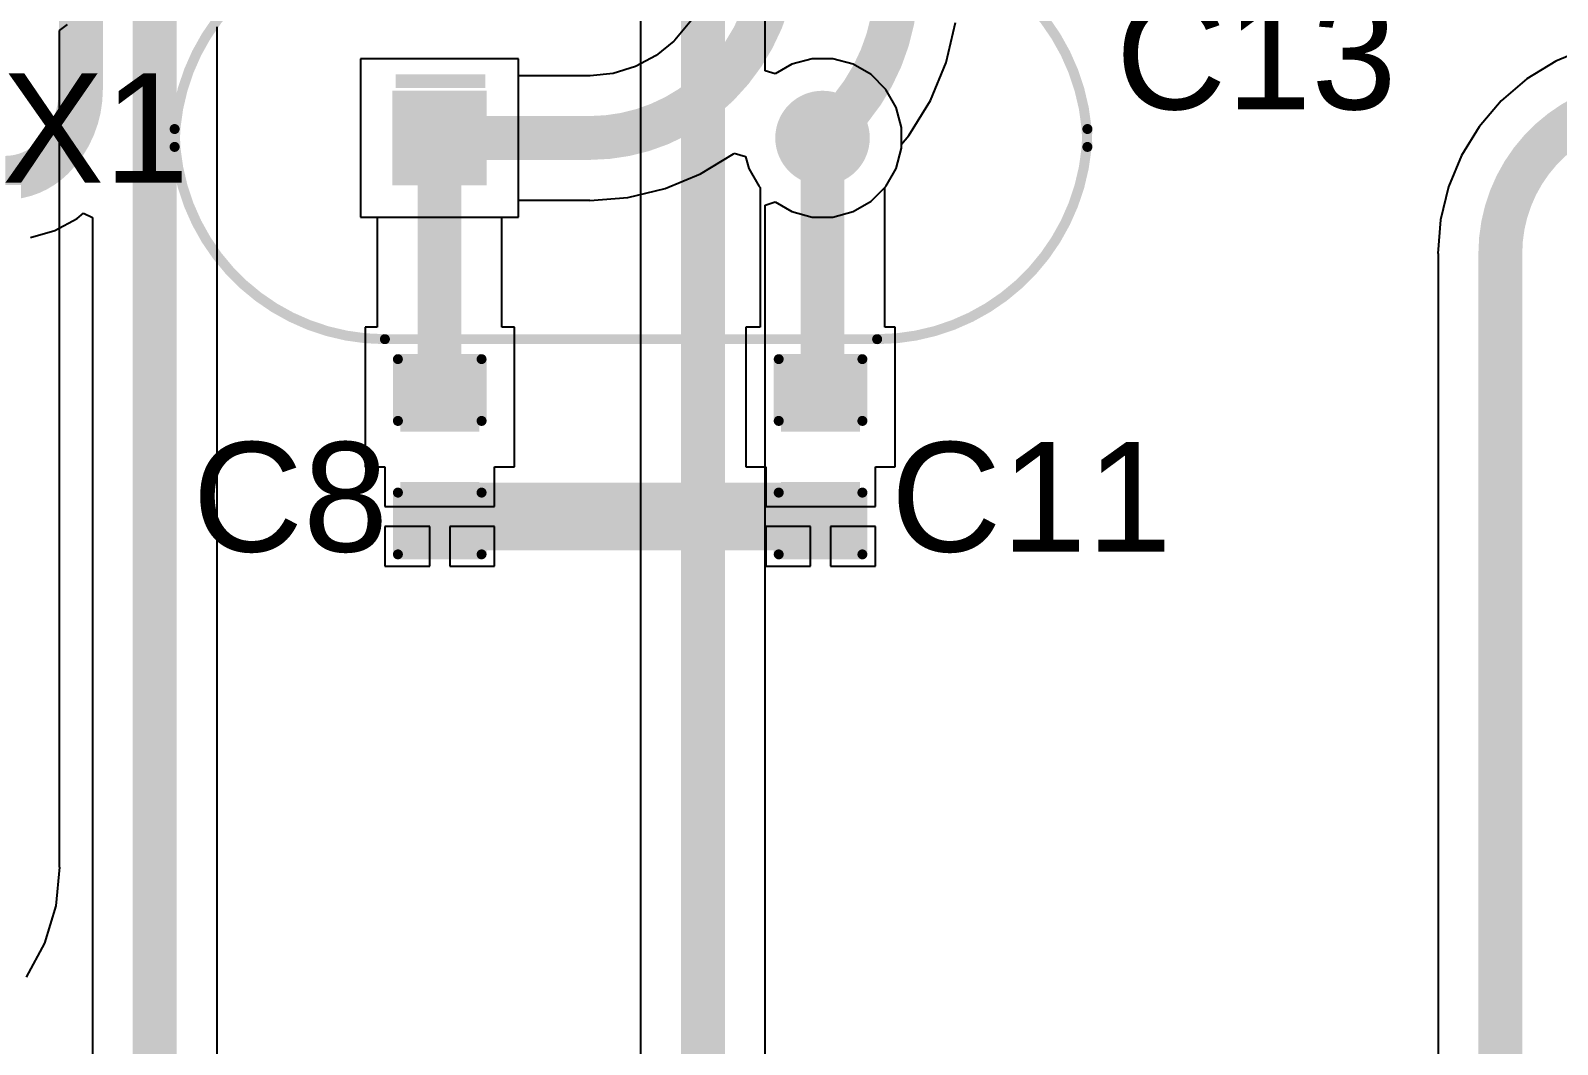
# Model space of a CAD drawing. Header units: millimetres. Extents: x -14 to 145, y 0 to 69.
# Drawn here: x 30.43 to 49.88, y 18.67 to 31.6 of the extents above; entities that cross this region are included whole.
import ezdxf

# ---------------------------------------------------------------- set-up
doc = ezdxf.new("R2010")
doc.units = ezdxf.units.MM
for name, color, linetype in [('BottomLayer', 5, 'Continuous'), ('BottomSolder', 6, 'Continuous'), ('MultiLayer', 9, 'Continuous'), ('PadHoleLayer', 156, 'Continuous'), ('TopLayer', 1, 'Continuous'), ('TopOverlay', 2, 'Continuous'), ('TopPaste', 8, 'Continuous'), ('TopSolder', 216, 'Continuous'), ('ViaHoleLayer', 16, 'Continuous')]:
    doc.layers.add(name, color=color, linetype=linetype)
doc.styles.add('Arial', font='', dxfattribs={"height": 0.2})
doc.styles.get('Arial').set_extended_font_data('Arial')

# ---------------------------------------------------------------- blocks, each defined once
blk = doc.blocks.new('71008000RW1_17')
at = {"layer": 'BottomLayer'}
blk.add_hatch(color=5, dxfattribs=at).paths.add_polyline_path([(-0.5, 0.5), (0.5, 0.5), (0.5, -0.5), (-0.5, -0.5)])
h = blk.add_hatch(color=5, dxfattribs=at)
edge = h.paths.add_edge_path()
edge.add_arc((4.88, 0), 0.5, 0, 360)
at = {"layer": 'BottomSolder'}
blk.add_hatch(color=6, dxfattribs=at).paths.add_polyline_path([(-0.602, 0.602), (0.602, 0.602), (0.602, -0.602), (-0.602, -0.602)])
h = blk.add_hatch(color=6, dxfattribs=at)
edge = h.paths.add_edge_path()
edge.add_arc((4.88, 0), 0.602, 0, 360)
at = {"layer": 'MultiLayer'}
blk.add_hatch(color=9, dxfattribs=at).paths.add_polyline_path([(-0.5, 0.5), (0.5, 0.5), (0.5, -0.5), (-0.5, -0.5)])
h = blk.add_hatch(color=9, dxfattribs=at)
edge = h.paths.add_edge_path()
edge.add_arc((4.88, 0), 0.5, 0, 360)
at = {"layer": 'PadHoleLayer'}
h = blk.add_hatch(color=156, dxfattribs=at)
edge = h.paths.add_edge_path()
edge.add_arc((0, 0), 0.25, 0, 360)
h = blk.add_hatch(color=156, dxfattribs=at)
edge = h.paths.add_edge_path()
edge.add_arc((4.88, 0), 0.25, 0, 360)
at = {"layer": 'TopLayer'}
blk.add_hatch(color=1, dxfattribs=at).paths.add_polyline_path([(-0.5, 0.5), (0.5, 0.5), (0.5, -0.5), (-0.5, -0.5)])
h = blk.add_hatch(color=1, dxfattribs=at)
edge = h.paths.add_edge_path()
edge.add_arc((4.88, 0), 0.5, 0, 360)
at = {"layer": 'TopOverlay'}
blk.add_hatch(color=2, dxfattribs=at).paths.add_polyline_path([(-0.559, 0.635), (0.584, 0.635), (0.584, 0.813), (-0.559, 0.813)])
at = {"layer": 'TopSolder'}
blk.add_hatch(color=216, dxfattribs=at).paths.add_polyline_path([(-0.602, 0.602), (0.602, 0.602), (0.602, -0.602), (-0.602, -0.602)])
h = blk.add_hatch(color=216, dxfattribs=at)
edge = h.paths.add_edge_path()
edge.add_arc((4.88, 0), 0.602, 0, 360)
at = {"layer": 'TopOverlay', "const_width": 0.127}
for points in [[(-3.375, -0.114, -0.414214), (-0.696, 2.565)], [(5.576, 2.565, -0.414214), (8.255, -0.114)], [(-0.696, -2.565, -0.414214), (-3.375, 0.114)], [(8.255, 0.114, -0.414214), (5.576, -2.565)]]:
    blk.add_lwpolyline(points, format="xyb", dxfattribs=at)
for points in [[(-0.696, 2.565), (5.576, 2.565)], [(-0.696, -2.565), (5.576, -2.565)]]:
    blk.add_lwpolyline(points, dxfattribs=at)
at = {"layer": 'TopOverlay', "const_width": 0.0635}
for points in [[(-0.728, 2.565, 1), (-0.664, 2.565, 1)], [(-0.728, 2.565, 1), (-0.664, 2.565, 1)], [(5.544, 2.565, 1), (5.608, 2.565, 1)], [(5.544, 2.565, 1), (5.608, 2.565, 1)], [(-3.407, 0.114, 1), (-3.343, 0.114, 1)], [(8.223, 0.114, 1), (8.287, 0.114, 1)], [(-3.407, -0.114, 1), (-3.343, -0.114, 1)], [(8.223, -0.114, 1), (8.287, -0.114, 1)], [(-0.728, -2.565, 1), (-0.664, -2.565, 1)], [(-0.728, -2.565, 1), (-0.664, -2.565, 1)], [(5.544, -2.565, 1), (5.608, -2.565, 1)], [(5.544, -2.565, 1), (5.608, -2.565, 1)]]:
    blk.add_lwpolyline(points, format="xyb", close=True, dxfattribs=at)
blk = doc.blocks.new('C___0603_56')
at = {"layer": 'TopLayer'}
for points in [[(-0.381, 0.445), (-0.381, -0.445), (-1.143, -0.445), (-1.143, 0.445)], [(1.143, 0.445), (1.143, -0.445), (0.381, -0.445), (0.381, 0.445)]]:
    blk.add_hatch(color=1, dxfattribs=at).paths.add_polyline_path(points)
at = {"layer": 'TopPaste'}
for points in [[(-0.381, 0.445), (-0.381, -0.445), (-1.143, -0.445), (-1.143, 0.445)], [(1.143, 0.445), (1.143, -0.445), (0.381, -0.445), (0.381, 0.445)]]:
    blk.add_hatch(color=8, dxfattribs=at).paths.add_polyline_path(points)
at = {"layer": 'TopSolder'}
for points in [[(-0.321, 0.504), (-0.321, -0.504), (-1.203, -0.504), (-1.203, 0.504)], [(1.203, 0.504), (1.203, -0.504), (0.321, -0.504), (0.321, 0.504)]]:
    blk.add_hatch(color=216, dxfattribs=at).paths.add_polyline_path(points)
at = {"layer": 'TopOverlay', "const_width": 0.127}
for points in [[(-1.245, 0.533), (-0.457, 0.533)], [(-1.245, 0.533), (-1.245, -0.533)], [(0.457, 0.533), (1.245, 0.533)], [(1.245, 0.533), (1.245, -0.533)], [(-1.245, -0.533), (-0.457, -0.533)], [(0.457, -0.533), (1.245, -0.533)]]:
    blk.add_lwpolyline(points, dxfattribs=at)
at = {"layer": 'TopOverlay', "const_width": 0.0635}
for points in [[(-1.276, 0.533, 1), (-1.213, 0.533, 1)], [(-1.276, 0.533, 1), (-1.213, 0.533, 1)], [(-0.489, 0.533, 1), (-0.425, 0.533, 1)], [(0.425, 0.533, 1), (0.489, 0.533, 1)], [(1.213, 0.533, 1), (1.276, 0.533, 1)], [(1.213, 0.533, 1), (1.276, 0.533, 1)], [(-1.276, -0.533, 1), (-1.213, -0.533, 1)], [(-1.276, -0.533, 1), (-1.213, -0.533, 1)], [(-0.489, -0.533, 1), (-0.425, -0.533, 1)], [(0.425, -0.533, 1), (0.489, -0.533, 1)], [(1.213, -0.533, 1), (1.276, -0.533, 1)], [(1.213, -0.533, 1), (1.276, -0.533, 1)]]:
    blk.add_lwpolyline(points, format="xyb", close=True, dxfattribs=at)
blk = doc.blocks.new('C___0603_58')
at = {"layer": 'TopLayer'}
for points in [[(-0.381, 0.445), (-0.381, -0.445), (-1.143, -0.445), (-1.143, 0.445)], [(1.143, 0.445), (1.143, -0.445), (0.381, -0.445), (0.381, 0.445)]]:
    blk.add_hatch(color=1, dxfattribs=at).paths.add_polyline_path(points)
at = {"layer": 'TopPaste'}
for points in [[(-0.381, 0.445), (-0.381, -0.445), (-1.143, -0.445), (-1.143, 0.445)], [(1.143, 0.445), (1.143, -0.445), (0.381, -0.445), (0.381, 0.445)]]:
    blk.add_hatch(color=8, dxfattribs=at).paths.add_polyline_path(points)
at = {"layer": 'TopSolder'}
for points in [[(-0.321, 0.504), (-0.321, -0.504), (-1.203, -0.504), (-1.203, 0.504)], [(1.203, 0.504), (1.203, -0.504), (0.321, -0.504), (0.321, 0.504)]]:
    blk.add_hatch(color=216, dxfattribs=at).paths.add_polyline_path(points)
at = {"layer": 'TopOverlay', "const_width": 0.127}
for points in [[(-1.245, 0.533), (-0.457, 0.533)], [(-1.245, 0.533), (-1.245, -0.533)], [(0.457, 0.533), (1.245, 0.533)], [(1.245, 0.533), (1.245, -0.533)], [(-1.245, -0.533), (-0.457, -0.533)], [(0.457, -0.533), (1.245, -0.533)]]:
    blk.add_lwpolyline(points, dxfattribs=at)
at = {"layer": 'TopOverlay', "const_width": 0.0635}
for points in [[(-1.276, 0.533, 1), (-1.213, 0.533, 1)], [(-1.276, 0.533, 1), (-1.213, 0.533, 1)], [(-0.489, 0.533, 1), (-0.425, 0.533, 1)], [(0.425, 0.533, 1), (0.489, 0.533, 1)], [(1.213, 0.533, 1), (1.276, 0.533, 1)], [(1.213, 0.533, 1), (1.276, 0.533, 1)], [(-1.276, -0.533, 1), (-1.213, -0.533, 1)], [(-1.276, -0.533, 1), (-1.213, -0.533, 1)], [(-0.489, -0.533, 1), (-0.425, -0.533, 1)], [(0.425, -0.533, 1), (0.489, -0.533, 1)], [(1.213, -0.533, 1), (1.276, -0.533, 1)], [(1.213, -0.533, 1), (1.276, -0.533, 1)]]:
    blk.add_lwpolyline(points, format="xyb", close=True, dxfattribs=at)

msp = doc.modelspace()

# ---------------------------------------------------------------- hatches: boundary and pattern name
at = {"layer": 'BottomLayer'}
h = msp.add_hatch(color=5, dxfattribs=at)
edge = h.paths.add_edge_path()
edge.add_arc((36.709, 25.404), 0.3, 0, 360)
h = msp.add_hatch(color=5, dxfattribs=at)
edge = h.paths.add_edge_path()
edge.add_arc((37.598, 25.404), 0.3, 0, 360)
at = {"layer": 'TopLayer'}
msp.add_hatch(color=1, dxfattribs=at).paths.add_polyline_path([(35.185, 24.972), (40.925, 24.972), (40.925, 25.836), (35.185, 25.836)])
h = msp.add_hatch(color=1, dxfattribs=at)
edge = h.paths.add_edge_path()
edge.add_arc((36.709, 25.404), 0.3, 0, 360)
h = msp.add_hatch(color=1, dxfattribs=at)
edge = h.paths.add_edge_path()
edge.add_arc((37.598, 25.404), 0.3, 0, 360)
at = {"layer": 'ViaHoleLayer'}
h = msp.add_hatch(color=16, dxfattribs=at)
edge = h.paths.add_edge_path()
edge.add_arc((36.709, 25.404), 0.15, 0, 360)
h = msp.add_hatch(color=16, dxfattribs=at)
edge = h.paths.add_edge_path()
edge.add_arc((37.598, 25.404), 0.15, 0, 360)

# ---------------------------------------------------------------- linework, layer by layer
at = {"layer": 'BottomLayer'}
for p, q in [((38.201, 31.881), (38.201, 7.909)), ((39.789, 31.085), (39.789, 31.881)), ((32.804, 7.909), (32.804, 31.647)), ((36.647, 31.238), (34.631, 31.238)), ((34.631, 31.238), (34.631, 29.222)), ((36.647, 29.222), (36.647, 31.238)), ((40.13, 31.17), (39.916, 31.046)), ((40.386, 31.238), (40.13, 31.17)), ((40.652, 31.238), (40.386, 31.238)), ((40.908, 31.17), (40.652, 31.238)), ((41.138, 31.037), (40.908, 31.17)), ((39.916, 31.046), (39.789, 31.085)), ((41.326, 30.849), (41.138, 31.037)), ((41.458, 30.619), (41.326, 30.849)), ((41.527, 30.363), (41.458, 30.619)), ((41.527, 30.098), (41.527, 30.363)), ((41.458, 29.841), (41.527, 30.098)), ((41.326, 29.611), (41.458, 29.841)), ((41.138, 29.424), (41.326, 29.611)), ((39.789, 29.375), (39.916, 29.414)), ((39.916, 29.414), (40.13, 29.291)), ((40.908, 29.291), (41.138, 29.424)), ((30.736, 29.052), (31.021, 29.205)), ((31.021, 29.205), (31.101, 29.27)), ((31.101, 29.27), (31.216, 29.216)), ((31.216, 29.216), (31.216, 7.909)), ((34.631, 29.222), (36.647, 29.222)), ((39.789, 7.909), (39.789, 29.375)), ((40.13, 29.291), (40.386, 29.222)), ((40.386, 29.222), (40.652, 29.222)), ((40.652, 29.222), (40.908, 29.291)), ((30.427, 28.959), (30.736, 29.052))]:
    msp.add_line(p, q, dxfattribs=at)
at = {"layer": 'BottomLayer', "const_width": 0.559}
for points in [[(32.01, 7.751), (32.01, 34.801)], [(31.07, 30.845), (31.07, 32.465)], [(38.995, 7.751), (38.995, 31.881)]]:
    msp.add_lwpolyline(points, dxfattribs=at)
for points in [[(31.07, 30.845, -0.198912), (30.709, 29.972)], [(30.709, 29.972, -0.198912), (30.106, 29.722)]]:
    msp.add_lwpolyline(points, format="xyb", dxfattribs=at)
at = {"layer": 'BottomLayer', "const_width": 0.279}
for points in [[(30.93, 30.845, 1), (31.21, 30.845, 1)], [(30.93, 30.845, 1), (31.21, 30.845, 1)], [(30.569, 29.972, 1), (30.848, 29.972, 1)], [(30.569, 29.972, 1), (30.848, 29.972, 1)]]:
    msp.add_lwpolyline(points, format="xyb", close=True, dxfattribs=at)
at = {"layer": 'TopLayer'}
for p, q in [((38.848, 31.733), (38.638, 31.477)), ((30.798, 31.598), (30.898, 31.675)), ((30.798, 20.934), (30.798, 31.598)), ((42.093, 31.191), (42.215, 31.7)), ((38.625, 31.465), (38.399, 31.28)), ((38.629, 31.47), (38.625, 31.465)), ((38.638, 31.477), (38.629, 31.47)), ((50.26, 31.374), (49.862, 31.209)), ((36.647, 31.238), (34.631, 31.238)), ((34.631, 31.238), (34.631, 29.222)), ((36.647, 31.024), (36.647, 31.238)), ((38.136, 31.139), (37.85, 31.052)), ((38.399, 31.28), (38.136, 31.139)), ((41.893, 30.707), (42.093, 31.191)), ((49.862, 31.209), (49.493, 30.983)), ((37.553, 31.024), (36.647, 31.024)), ((37.559, 31.024), (37.553, 31.024)), ((37.85, 31.052), (37.559, 31.024)), ((49.493, 30.983), (49.165, 30.703)), ((41.619, 30.26), (41.893, 30.707)), ((49.165, 30.703), (48.885, 30.374)), ((48.885, 30.374), (48.659, 30.006)), ((41.527, 30.153), (41.619, 30.26)), ((38.966, 29.773), (39.383, 30.028)), ((39.383, 30.028), (39.395, 30.038)), ((39.395, 30.038), (39.539, 29.994)), ((39.539, 29.994), (39.58, 29.841)), ((41.458, 29.841), (41.527, 30.098)), ((41.527, 30.098), (41.527, 30.153)), ((48.659, 30.006), (48.494, 29.607)), ((38.515, 29.586), (38.966, 29.773)), ((39.58, 29.841), (39.712, 29.611)), ((41.326, 29.611), (41.458, 29.841)), ((38.04, 29.472), (38.515, 29.586)), ((39.712, 29.611), (39.725, 29.599)), ((39.725, 29.599), (39.725, 27.817)), ((41.313, 29.599), (41.326, 29.611)), ((41.313, 27.817), (41.313, 29.599)), ((48.494, 29.607), (48.393, 29.188)), ((36.647, 29.222), (36.647, 29.436)), ((36.647, 29.436), (37.553, 29.436)), ((37.553, 29.433), (38.04, 29.472)), ((37.553, 29.436), (37.553, 29.433)), ((34.631, 29.222), (34.845, 29.222)), ((34.845, 29.222), (34.845, 27.817)), ((36.433, 27.817), (36.433, 29.222)), ((36.433, 29.222), (36.647, 29.222)), ((48.393, 29.188), (48.359, 28.757)), ((48.359, 28.757), (48.361, 28.757)), ((48.361, 28.757), (48.361, 3.036)), ((34.845, 27.817), (34.69, 27.817)), ((34.69, 27.817), (34.69, 26.039)), ((36.595, 27.817), (36.433, 27.817)), ((36.595, 26.039), (36.595, 27.817)), ((39.725, 27.817), (39.541, 27.817)), ((39.541, 27.817), (39.541, 26.039)), ((41.446, 27.817), (41.313, 27.817)), ((41.446, 26.039), (41.446, 27.817)), ((34.69, 26.039), (34.944, 26.039)), ((34.944, 26.039), (34.944, 25.531)), ((36.341, 25.531), (36.341, 26.039)), ((36.341, 26.039), (36.595, 26.039)), ((39.541, 26.039), (39.795, 26.039)), ((39.795, 26.039), (39.795, 25.531)), ((41.192, 25.531), (41.192, 26.039)), ((41.192, 26.039), (41.446, 26.039)), ((34.944, 25.531), (36.341, 25.531)), ((39.795, 25.531), (41.192, 25.531)), ((35.515, 25.277), (34.944, 25.277)), ((34.944, 25.277), (34.944, 24.769)), ((35.515, 24.769), (35.515, 25.277)), ((36.341, 25.277), (35.769, 25.277)), ((35.769, 25.277), (35.769, 24.769)), ((36.341, 24.769), (36.341, 25.277)), ((40.367, 25.277), (39.795, 25.277)), ((39.795, 25.277), (39.795, 24.769)), ((40.367, 24.769), (40.367, 25.277)), ((41.192, 25.277), (40.621, 25.277)), ((40.621, 25.277), (40.621, 24.769)), ((41.192, 24.769), (41.192, 25.277)), ((34.944, 24.769), (35.515, 24.769)), ((35.769, 24.769), (36.341, 24.769)), ((39.795, 24.769), (40.367, 24.769)), ((40.621, 24.769), (41.192, 24.769)), ((30.754, 20.441), (30.803, 20.934)), ((30.803, 20.934), (30.798, 20.934)), ((30.611, 19.967), (30.754, 20.441)), ((30.377, 19.53), (30.611, 19.967))]:
    msp.add_line(p, q, dxfattribs=at)
at = {"layer": 'TopLayer', "const_width": 0.559}
for points in [[(39.935, 32.705, -0.198912), (39.191, 30.909)], [(41.459, 32.222, -0.198912), (40.715, 30.426)], [(39.191, 30.909, -0.198912), (37.553, 30.23)], [(49.155, 28.757, -0.414214), (51.111, 30.713)]]:
    msp.add_lwpolyline(points, format="xyb", dxfattribs=at)
at = {"layer": 'TopLayer', "const_width": 0.279}
for points in [[(39.051, 30.909, 1), (39.33, 30.909, 1)], [(39.051, 30.909, 1), (39.33, 30.909, 1)], [(40.575, 30.426, 1), (40.854, 30.426, 1)], [(40.575, 30.426, 1), (40.854, 30.426, 1)], [(35.499, 30.23, 1), (35.779, 30.23, 1)], [(35.499, 30.23, 1), (35.779, 30.23, 1)], [(37.413, 30.23, 1), (37.693, 30.23, 1)], [(37.413, 30.23, 1), (37.693, 30.23, 1)], [(40.379, 30.23, 1), (40.659, 30.23, 1)], [(40.379, 30.23, 1), (40.659, 30.23, 1)], [(49.015, 28.757, 1), (49.295, 28.757, 1)], [(49.015, 28.757, 1), (49.295, 28.757, 1)], [(35.499, 26.931, 1), (35.779, 26.931, 1)], [(40.379, 26.928, 1), (40.659, 26.928, 1)]]:
    msp.add_lwpolyline(points, format="xyb", close=True, dxfattribs=at)
at = {"layer": 'TopLayer', "const_width": 0.559}
for points in [[(40.519, 30.23), (40.715, 30.426)], [(35.639, 30.23), (37.553, 30.23)], [(35.639, 26.931), (35.639, 30.23)], [(40.519, 26.928), (40.519, 30.23)], [(49.155, 1.528), (49.155, 28.757)]]:
    msp.add_lwpolyline(points, dxfattribs=at)

# ---------------------------------------------------------------- block references
msp.add_blockref('71008000RW1_17', (35.639, 30.23))
at = {"rotation": 90}
for name, p in [('C___0603_58', (35.642, 26.166)), ('C___0603_56', (40.494, 26.166))]:
    msp.add_blockref(name, p, dxfattribs=at)

# ---------------------------------------------------------------- texts
at = {"layer": 'TopOverlay', "style": 'Arial'}
for s, p in [('C13', (44.254, 30.595)), ('X1', (30.063, 29.659)), ('C8', (32.491, 24.956)), ('C11', (41.388, 24.956))]:
    msp.add_text(s, height=1.397, dxfattribs=at).set_placement(p)

doc.saveas('drawing.dxf')
